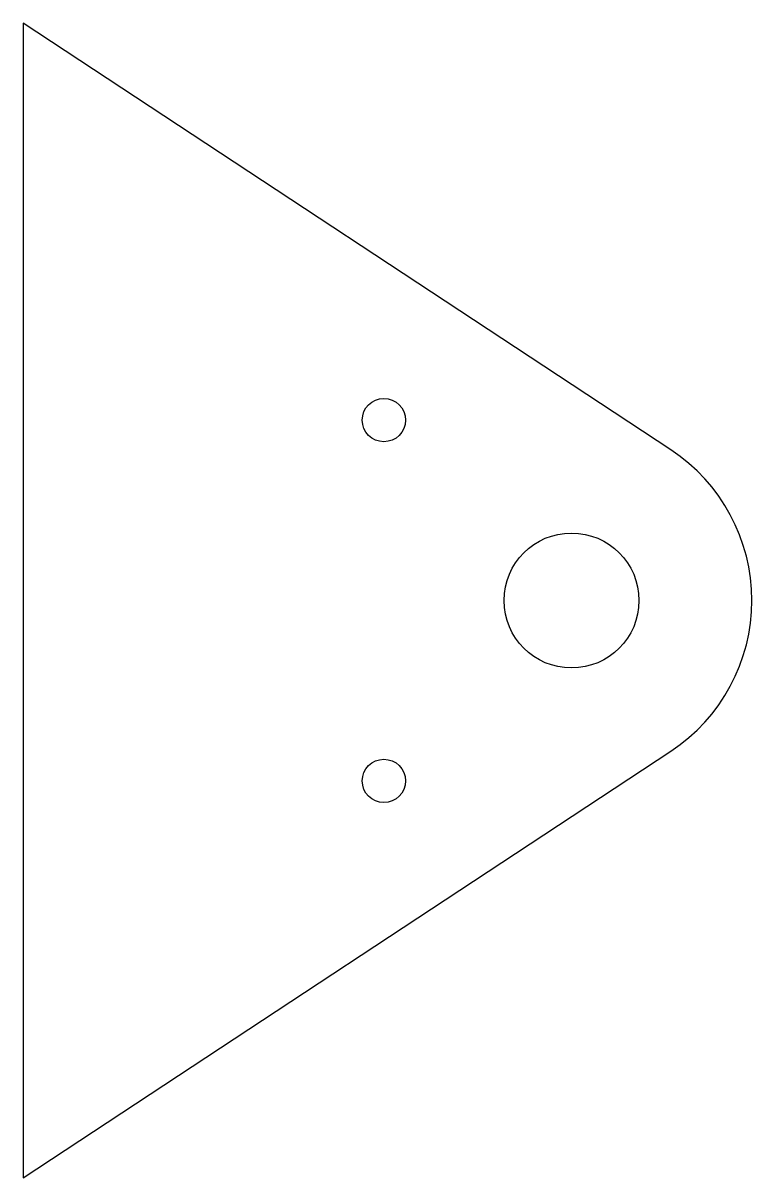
# Model space of a CAD drawing. Header units: millimetres. Extents: x -16.1 to 34.4, y -40 to 40.
import ezdxf

# ---------------------------------------------------------------- set-up
doc = ezdxf.new("R2010")
doc.units = ezdxf.units.MM

msp = doc.modelspace()

# ---------------------------------------------------------------- linework, layer by layer
msp.add_lwpolyline([(28.802, -10.439, 0.538737), (28.802, 10.439), (-16.074, 40), (-16.074, -40)], format="xyb", close=True)
for centre, radius in [((8.926, 12.5), 1.5), ((21.926, 0), 4.675), ((8.926, -12.5), 1.5)]:
    msp.add_circle(centre, radius)

doc.saveas('drawing.dxf')
